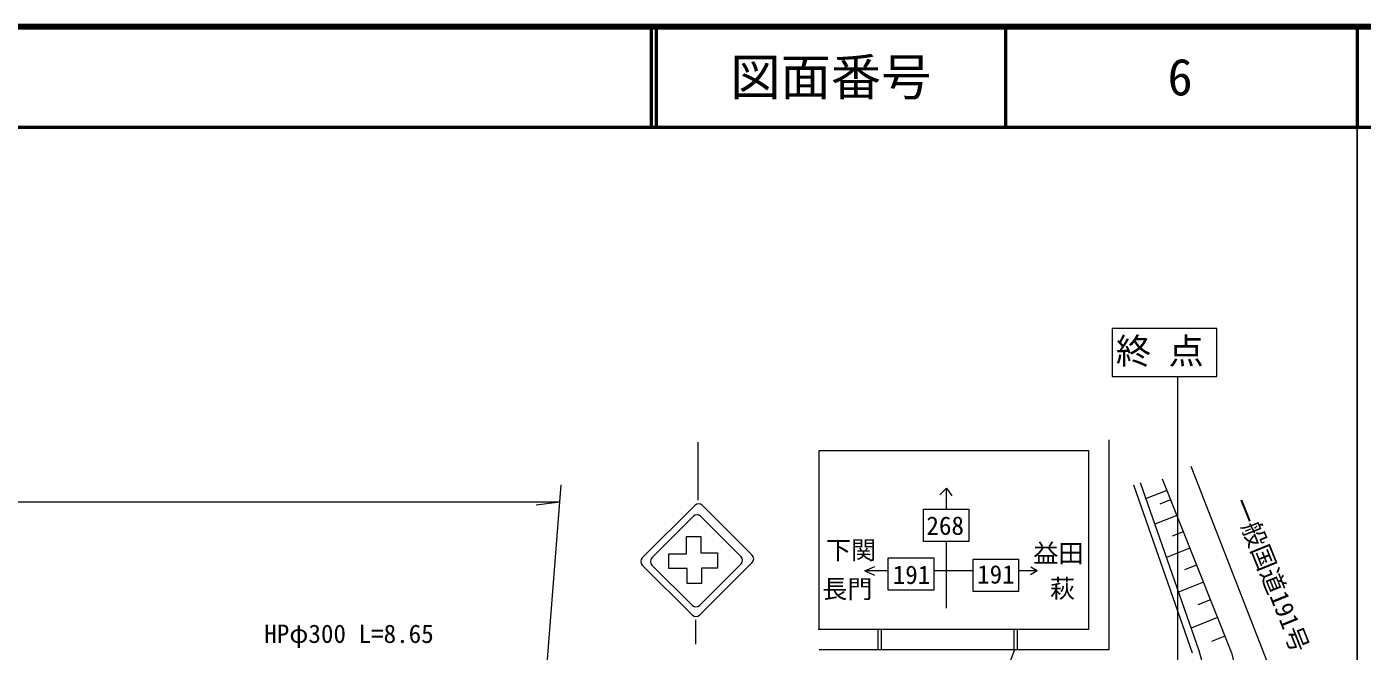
# Model space of a CAD drawing. Units: millimetres, scale not verified. Extents: x 40000 to 680000, y 20000 to 380000.
# Drawn here: x 446611 to 579500, y 317874 to 380000 of the extents above; entities that cross this region are included whole.
import ezdxf
from ezdxf.enums import TextEntityAlignment as Align

# ---------------------------------------------------------------- set-up
doc = ezdxf.new("R2010")
doc.units = ezdxf.units.MM
doc.header["$LTSCALE"] = 1000
for name, color, linetype, lineweight in [('M-TTL', 2, 'Continuous', 140), ('M-TTL-BAND', 7, 'Continuous', 25), ('M-TTL-LINE', 7, 'Continuous', 50), ('M-TTL-TXT', 7, 'Continuous', 13), ('M-WORK', 1, 'Continuous', 13)]:
    doc.layers.add(name, color=color, linetype=linetype, lineweight=lineweight)
doc.styles.add('ＭＳ ゴシック', font='')
doc.styles.get('ＭＳ ゴシック').set_extended_font_data('MS Gothic')

msp = doc.modelspace()

# ---------------------------------------------------------------- linework, layer by layer
at = {"layer": 'M-TTL'}
msp.add_line((680000, 380000), (40000, 380000), dxfattribs=at)
at = {"layer": 'M-TTL-BAND'}
msp.add_line((579000, 20000), (579000, 370000), dxfattribs=at)
at = {"layer": 'M-TTL-LINE'}
for p, q in [((508747, 380000), (508747, 370000)), ((509247, 380000), (509247, 370000)), ((543997, 380000), (543997, 370000)), ((579000, 380000), (579000, 370000)), ((40000, 370000), (680000, 370000))]:
    msp.add_line(p, q, dxfattribs=at)
at = {"layer": 'M-WORK'}
for p, q in [((561117, 345204), (561117, 279350)), ((513407, 332910), (513407, 338680)), ((562435, 336283), (571968, 311834)), ((496305, 290084), (499786, 334435)), ((538128, 334108), (537472, 333451)), ((562610, 317694), (556767, 334400)), ((563278, 317905), (557427, 334631)), ((560055, 333875), (557941, 333032)), ((499652, 332720), (186229, 332587)), ((499652, 332720), (497317, 332402)), ((507862, 327158), (513112, 332408)), ((513819, 332408), (518798, 327429)), ((560426, 332943), (559369, 332522)), ((508819, 327158), (512959, 331299)), ((513666, 331299), (517689, 327276)), ((561048, 331384), (558866, 330514)), ((561693, 329764), (560568, 329316)), ((538128, 322169), (538128, 328781)), ((562342, 328138), (560020, 327213)), ((512841, 321471), (507862, 326451)), ((512842, 322428), (508819, 326451)), ((518798, 326722), (513548, 321471)), ((517689, 326569), (513549, 322428)), ((530001, 325875), (530969, 325433)), ((540781, 325875), (536865, 325875)), ((547140, 325875), (545308, 325875)), ((547140, 325875), (546488, 325475)), ((547140, 325875), (546509, 326254)), ((563015, 326449), (561819, 325973)), ((563691, 324753), (561225, 323770)), ((564393, 322992), (563123, 322486)), ((513140, 321008), (513140, 318567)), ((565098, 321223), (562480, 320180)), ((552249, 320038), (525362, 320038)), ((531327, 318066), (531327, 320038)), ((531664, 318066), (531664, 320038)), ((544871, 318066), (544871, 320038)), ((545207, 318066), (545207, 320038)), ((565830, 319387), (564482, 318850)), ((532796, 285829), (544915, 318066)), ((567631, 302542), (563278, 317905))]:
    msp.add_line(p, q, dxfattribs=at)
for points in [[(565043, 349971), (554613, 349971), (554613, 345204), (565043, 345204)], [(540360, 328781), (535833, 328781), (535833, 332003), (540360, 332003)], [(536865, 323938), (532338, 323938), (532338, 327160), (536865, 327160)], [(545308, 323812), (540781, 323812), (540781, 327033), (545308, 327033)]]:
    msp.add_lwpolyline(points, close=True, dxfattribs=at)
for points in [[(525444, 318066), (554320, 318066), (554320, 338912)], [(525444, 320078), (525444, 337842), (552249, 337842), (552249, 320038)], [(559598, 335021), (566488, 317735), (570364, 302294), (559691, 290641)], [(538128, 332003), (538128, 334108), (538655, 333350)], [(513769, 324602), (512333, 324602), (512333, 326098), (510497, 326098), (510497, 327573), (512276, 327573), (512276, 329294), (513674, 329294), (513674, 327679), (515344, 327679), (515344, 326133), (513749, 326133), (513749, 324602)], [(532338, 325875), (530001, 325875), (531012, 326317)]]:
    msp.add_lwpolyline(points, dxfattribs=at)
for centre, start, end in [((513466, 332054), 45, 135), ((513313, 330945), 45, 135), ((508215, 326804), 135, 225), ((509172, 326805), 135, 225), ((517336, 326922), 315, 45), ((518445, 327075), 315, 45), ((513195, 322782), 225, 315), ((513195, 321825), 225, 315)]:
    msp.add_arc(centre, 500, start, end, dxfattribs=at)

# ---------------------------------------------------------------- texts
at = {"layer": 'M-TTL-TXT', "style": 'ＭＳ ゴシック'}
for s, p in [('図面番号', (526622, 375000)), ('6', (561372, 375000))]:
    msp.add_text(s, height=3666, dxfattribs=at).set_placement(p, align=Align.MIDDLE_CENTER)
at = {"layer": 'M-WORK', "style": 'ＭＳ ゴシック'}
for s, height, p in [('終 点', 2566, (559359, 347743)), ('268', 1833, (537999, 330371)), ('下関', 1833, (528633, 327949)), ('益田', 1833, (549262, 327626)), ('191', 1833, (534648, 325487)), ('191', 1833, (543045, 325527)), ('長門', 1833, (528270, 324074)), ('萩', 1833, (549666, 324114)), ('HPφ300 L=8.65', 1833, (478679, 319620))]:
    msp.add_text(s, height=height, dxfattribs=at).set_placement(p, align=Align.MIDDLE_CENTER)
msp.add_text('一般国道191号', height=1833, rotation=291.898, dxfattribs=at).set_placement((570391, 325470), align=Align.MIDDLE_CENTER)

doc.saveas('drawing.dxf')
